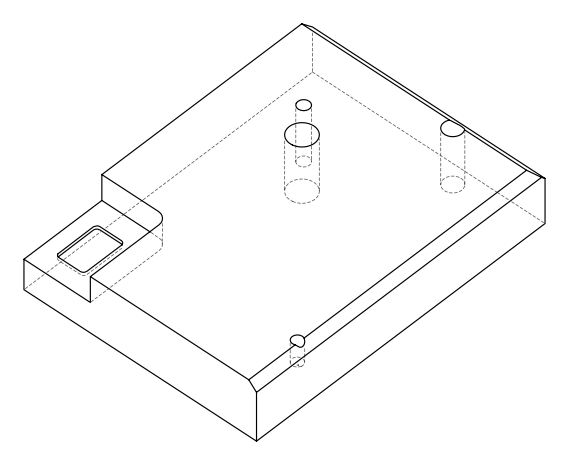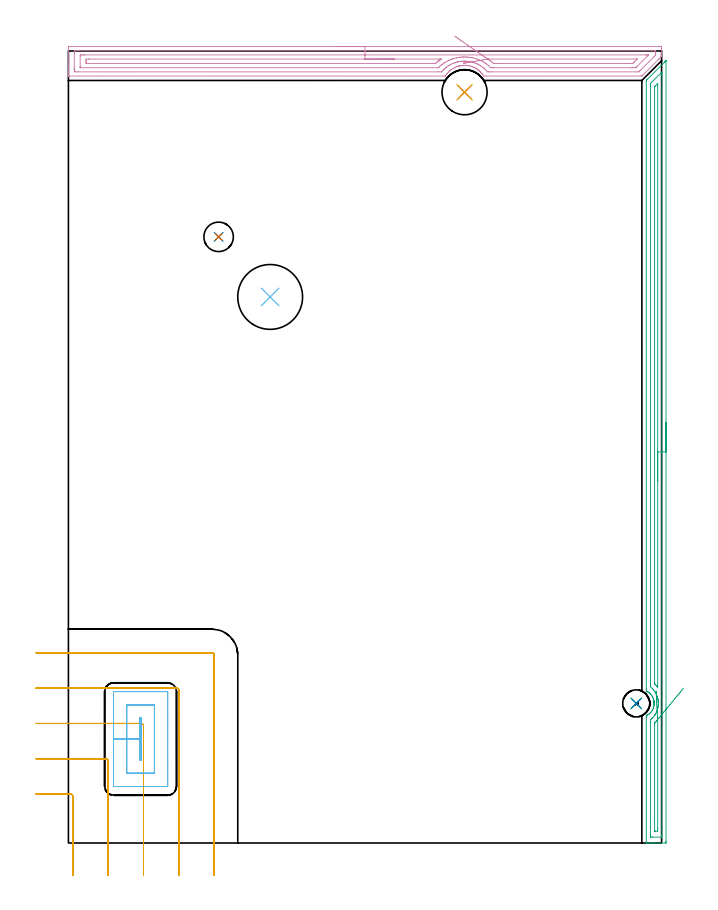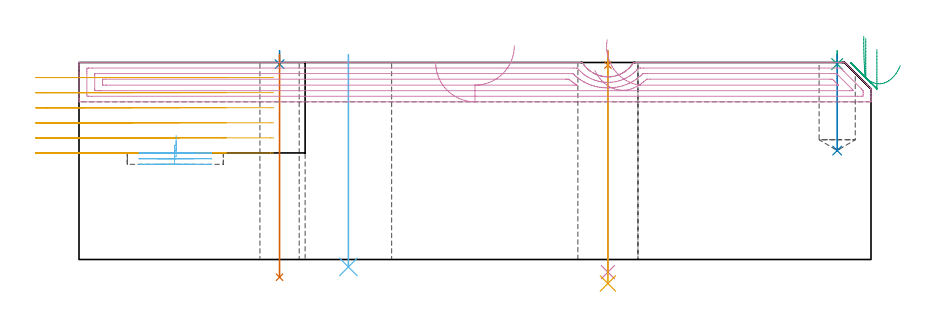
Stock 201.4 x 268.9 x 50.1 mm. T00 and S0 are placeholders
(PLAN: 12 operations, 8 tool changes, 21.7 min)
(1 SPOT_DRILL | STEP1HOLE | NXT0321_9005460120000 | 0.03 min | 3 mm3)
(2 SPOT_DRILL_1 | STEP1HOLE_2 | NXT0321_9005460120000 | 0.03 min | 1 mm3)
(3 SPOT_DRILL_2 | STEP1POCKET | NXT0321_9005460120000 | 0.03 min | 0 mm3)
(4 DRILL_THROUGH_HOLE_INTO_CENTER | STEP1HOLE | NXT0301_065 | 0.22 min | 3465 mm3)
(5 DRILL_TO_ENLARGE_THROUGH_HOLE | STEP1HOLE | UGT0301_283 | 0.23 min | 5733 mm3)
(6 INDEXABLE_INSERT_DRILL_THROUGH_HOLE_FROM_SOLID | STEP1HOLE_1 | NXT0302_015 | 0.22 min | 19031 mm3)
(7 DRILL_THROUGH_HOLE_INTO_CENTER_1 | STEP1HOLE_2 | UGT0301_032 | 0.23 min | 3927 mm3)
(8 DRILL_BLIND_HOLE_INTO_CENTER | STEP1POCKET | UGT0301_207 | 0.1 min | 1362 mm3)
(9 AREA_MILL | FG_CHAMFER_SURFACE | UGT0205_001 | 6.55 min | 6014 mm3)
(10 AREA_MILL_1 | FG_CHAMFER_SURFACE_1 | UGT0205_001 | 6.65 min | 9849 mm3)
(11 MILL_CORNER_NOTCH_RECTANGULAR | CORNER_NOTCH_RECTANGULAR | UGT0201_008 | Follow Part, ap 4, ae 75% | 5.95 min | 95642 mm3)
(12 MILL_RECTANGULAR_POCKET | POCKET_RECTANGULAR_STRAIGHT | UGT0201_014 | Follow Part, ap 1.5, ae 75% | 1.45 min | 2674 mm3)
(TOOL NXT0321_9005460120000 | NC Spot Drill, 142deg, 12mm, Carbide, Uncoated | D12 PA142 FL30 Z2)
(TOOL NXT0301_065 | Carbide Drill 9.4mm [860.1-0940-075A1-MM 2214] | D9.4 PA140 FL98 Z2)
(TOOL UGT0301_283 | Twist Drill 15.3 mm | D15.3 PA118 FL120 Z2)
(TOOL NXT0302_015 | Index. Insert Drill 22mm [880-D2200L25-03] | D22 PA176 FL66 Z2)
(TOOL UGT0301_032 | Twist Drill 10 mm | D10 PA118 FL87 Z2)
(TOOL UGT0301_207 | Twist Drill 9.2 mm | D9.2 PA118 FL80 Z2)
(TOOL UGT0205_001 | Chamfer Mill 20 x 3 x 45 deg. | D20 FL50 Z2)
(TOOL UGT0201_008 | End Mill 16 mm | D16 FL32 Z4)
(TOOL UGT0201_014 | End mill 6 mm | D6 FL24 Z4)
(OP 1 SPOT_DRILL)
G17 G21 G94 G90
T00 M6
G54
G17 G0 G90 X134.5 Y254.9 S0 M3
G43 Z60.1 H0
G94 G81 G98 Z49.441 F250. R53.1
G80
M5
M2
(OP 2 SPOT_DRILL_1)
G17 G21 G94 G90
T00 M6
G54
G17 G0 G90 X51. Y205.8 S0 M3
G43 Z60.1 H0
G94 G81 G98 Z49.67 F250. R53.1
G80
M5
M2
(OP 3 SPOT_DRILL_2)
G17 G21 G94 G90
T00 M6
G54
G17 G0 G90 X192.8 Y47.4 S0 M3
G43 Z60.1 H0
G94 G81 G98 Z49.704 F250. R53.1
G80
M5
M2
(OP 4 DRILL_THROUGH_HOLE_INTO_CENTER)
G17 G21 G94 G90
T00 M6
G54
G17 G0 G90 X134.5 Y254.9 S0 M3
G43 Z60.1 H1
G94 G73 G98 Z-3.211 F250. Q8.885 R52.1
G80
M5
M2
(OP 5 DRILL_TO_ENLARGE_THROUGH_HOLE)
G17 G21 G94 G90
T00 M6
G54
G17 G0 G90 X134.5 Y254.9 S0 M3
G43 Z60.1 H0
G94 G73 G98 Z-6.097 F250. Q14.049 R52.1
G80
M5
M2
(OP 6 INDEXABLE_INSERT_DRILL_THROUGH_HOLE_FROM_SOLID)
G17 G21 G94 G90
T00 M6
G54
G17 G0 G90 X68.5 Y185.4 S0 M3
G43 Z60.1 H1
G94 G81 G98 Z-1.884 F250. R52.1
G80
M5
M2
(OP 7 DRILL_THROUGH_HOLE_INTO_CENTER_1)
G17 G21 G94 G90
T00 M6
G54
G17 G0 G90 X51. Y205.8 S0 M3
G43 Z60.1 H0
G94 G73 G98 Z-4.504 F250. Q9.101 R52.1
G80
M5
M2
(OP 8 DRILL_BLIND_HOLE_INTO_CENTER)
G17 G21 G94 G90
T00 M6
G54
G17 G0 G90 X192.8 Y47.4 S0 M3
G43 Z60.1 H0
G94 G81 G98 Z27.7 F250. R52.1
G80
M5
M2
(OP 9 AREA_MILL)
G17 G21 G94 G90
T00 M6
G54
G17 G0 G90 X202.9 Y142.8 S1061 M3
G43 Z60.1 H0
Z53.4
G94 G1 Y142.762 Z52.528 F250.
Y142.648 Z51.663
Y142.459 Z50.812
Y142.197 Z49.98
Y141.863 Z49.174
Y141.46 Z48.4
Y140.992 Z47.664
Y140.46 Z46.972
Y139.871 Z46.329
Y139.228 Z45.74
Y138.536 Z45.208
Y137.8 Z44.74
Y137.026 Z44.337
Y136.22 Z44.003
Y135.388 Z43.741
Y134.536 Z43.552
Y133.672 Z43.438
Y132.8 Z43.4
Y0.615
X202.898 Y0.307 Z43.401
X202.894 Y0.01 Z43.403
X202.598 Y0. Z43.699
X199.115 Z47.179
X198.572 Z47.724
X198.244 Z48.052
X197.702 Z48.594
X197.373 Z48.922
X196.428 Z49.871
X196.314 Y0.001 Z49.978
X196.263 Y0.003 Z50.028
X196.203 Y0.01 Z50.088
X196.2 Y0.169 Z50.1
Y42.593
X196.199 Y43.204 Z50.084
X196.262 Y43.242 Z50.024
X196.457 Y43.352 Z49.839
X196.502 Y43.378 Z49.794
X196.696 Y43.486 Z49.602
X196.805 Y43.548 Z49.492
X197.16 Y43.809 Z49.14
X197.498 Y44.11 Z48.801
X197.813 Y44.44 Z48.486
X198.05 Y44.746 Z48.25
X198.235 Y45.033 Z48.065
X198.4 Y45.333 Z47.898
X198.589 Y45.774 Z47.708
X198.736 Y46.225 Z47.559
X198.828 Y46.67 Z47.466
X198.861 Y46.951 Z47.433
X198.873 Y47.058 Z47.419
X198.881 Y47.118 Z47.413
Y47.164
Y47.207 Z47.411
Y47.26 Z47.41
X198.882 Y47.315
Y47.356 Z47.407
Y47.367 Z47.406
X198.884 Y47.505 Z47.408
X198.885 Y47.538 Z47.41
Y47.564
X198.876 Y47.654 Z47.414
X198.871 Y47.724 Z47.421
X198.864 Y47.803 Z47.427
X198.859 Y47.881 Z47.435
X198.852 Y47.952 Z47.44
X198.849 Y48.01 Z47.447
X198.81 Y48.218 Z47.488
X198.775 Y48.398 Z47.521
X198.763 Y48.459 Z47.533
X198.637 Y48.903 Z47.661
X198.45 Y49.356 Z47.849
X198.249 Y49.738 Z48.051
X198.218 Y49.795 Z48.081
X198.06 Y50.036 Z48.235
X198.048 Y50.054 Z48.248
X197.78 Y50.392 Z48.52
X197.663 Y50.518 Z48.632
X197.508 Y50.688 Z48.788
X197.373 Y50.805 Z48.922
X197.231 Y50.929 Z49.068
X197.159 Y50.991 Z49.14
X197.058 Y51.061 Z49.241
X196.938 Y51.145 Z49.358
X196.822 Y51.226 Z49.477
X196.724 Y51.295 Z49.575
X196.631 Y51.348 Z49.667
X196.502 Y51.42 Z49.793
X196.322 Y51.524 Z49.977
X196.268 Y51.555 Z50.03
X196.206 Y51.596 Z50.092
X196.2 Y52.417 Z50.1
Y258.733
X196.203 Y258.895 Z50.089
X196.275 Y258.977 Z50.021
X196.479 Y259.179 Z49.82
X196.502 Y259.203 Z49.797
X202.472 Y265.173 Z43.826
X202.598 Y265.3 Z43.698
X202.73 Y265.431 Z43.567
X202.863 Y265.568 Z43.427
X202.891 Y265.584 Z43.399
X202.893 Y265.583 Z43.397
X202.896 Y265.572 Z43.395
X202.9 Y265.46 Z43.4
Y132.8
X201.486 Z44.814
X201.485 Y2.65 Z44.815
X201.483 Y2.401 Z44.817
X201.479 Y2.079 Z44.821
X201.476 Y2.01 Z44.824
X201.378 Y2.005 Z44.922
X201.246 Y2.001 Z45.054
X198.244 Y2. Z48.056
X197.762 Y2.002 Z48.538
X197.647 Y2.007 Z48.653
X197.625 Y2.009 Z48.675
X197.621 Y2.049 Z48.679
X197.617 Y2.151 Z48.683
X197.615 Y2.401 Z48.685
X197.614 Y3.047 Z48.686
Y7.736
Y40.806
X197.616 Y41.451 Z48.684
X197.618 Y41.7 Z48.682
X197.621 Y41.859 Z48.679
X197.632 Y41.89 Z48.668
X197.664 Y41.919 Z48.636
X197.722 Y41.968 Z48.578
X197.866 Y42.087 Z48.434
X198.244 Y42.419 Z48.056
X198.332 Y42.502 Z47.968
X198.422 Y42.593 Z47.878
X198.755 Y42.961 Z47.545
X199.115 Y43.433 Z47.185
X199.136 Y43.464 Z47.164
X199.15 Y43.486 Z47.15
X199.463 Y44.022 Z46.837
X199.638 Y44.379 Z46.662
X199.704 Y44.523 Z46.596
X199.746 Y44.624 Z46.554
X199.853 Y44.895 Z46.447
X199.985 Y45.274 Z46.315
X200.156 Y45.99 Z46.144
X200.192 Y46.165 Z46.108
X200.269 Y46.767 Z46.031
X200.29 Y47.058 Z46.01
X200.294 Y47.635 Z46.006
X200.273 Y47.952 Z46.027
X200.247 Y48.259 Z46.053
X200.191 Y48.634 Z46.109
X200.151 Y48.845 Z46.149
X200.122 Y48.988 Z46.178
X199.985 Y49.518 Z46.315
X199.918 Y49.738 Z46.382
X199.883 Y49.843 Z46.417
X199.676 Y50.335 Z46.624
X199.534 Y50.631 Z46.766
X199.387 Y50.91 Z46.913
X199.27 Y51.118 Z47.03
X199.115 Y51.36 Z47.185
X198.999 Y51.524 Z47.301
X198.659 Y51.947 Z47.641
X198.244 Y52.395 Z48.056
X197.621 Y53.056 Z48.679
X197.619 Y53.31 Z48.681
X197.615 Y53.955 Z48.685
Y256.947
X197.618 Y257.588 Z48.682
X197.621 Y257.84 Z48.679
X197.927 Y258.165 Z48.373
X198.244 Y258.492 Z48.056
X198.362 Y258.612 Z47.938
X201.162 Y261.412 Z45.138
X201.269 Y261.516 Z45.031
X201.454 Y261.692 Z44.846
X201.479 Y261.709 Z44.821
X201.482 Y261.664 Z44.818
X201.484 Y261.412 Z44.816
X201.485 Y261.211 Z44.815
X201.486 Y132.8 Z44.814
X200.072 Z46.228
X200.071 Y53.222 Z46.229
X200.07 Y53.134 Z46.23
X200.066 Y52.957 Z46.234
X200.063 Y52.874 Z46.237
X199.704 Y53.31 Z46.596
X199.429 Y53.629 Z46.871
X199.115 Y53.975 Z47.185
X199.061 Y54.036 Z47.239
X199.037 Y54.065 Z47.263
X199.034 Y54.116 Z47.266
X199.03 Y54.204 Z47.27
X199.029 Y54.291 Z47.271
Y256.23
X199.03 Y256.407 Z47.27
X199.035 Y256.76 Z47.265
X199.038 Y256.828 Z47.262
X199.046 Y256.839 Z47.254
X199.066 Y256.864 Z47.234
X199.115 Y256.915 Z47.185
X199.13 Y256.931 Z47.17
X199.985 Y257.786 Z46.315
X200.012 Y257.812 Z46.288
X200.041 Y257.84 Z46.259
X200.056 Y257.846 Z46.244
X200.066 Y257.848 Z46.234
X200.067 Y257.84 Z46.233
X200.07 Y257.784 Z46.23
X200.071 Y257.752 Z46.229
X200.072 Y256.947 Z46.228
Y132.8
Y131.928 Z46.267
Y131.064 Z46.38
Y130.212 Z46.569
Y129.38 Z46.832
Y128.574 Z47.165
Y127.8 Z47.568
Y127.064 Z48.037
Y126.372 Z48.568
Y125.729 Z49.157
Y125.14 Z49.801
Y124.608 Z50.493
Y124.14 Z51.228
Y123.737 Z52.002
Y123.403 Z52.808
Y123.141 Z53.64
Y122.952 Z54.492
Y122.838 Z55.357
Y122.8 Z56.228
G0 Z60.1
X199.56 Y51.371
Z56.754
G1 X199.559 Y51.379 Z55.882
X199.563 Y51.311 Z55.012
X199.57 Y51.168 Z54.152
X199.582 Y50.95 Z53.307
X199.597 Y50.66 Z52.485
X199.616 Y50.299 Z51.691
X199.639 Y49.87 Z50.931
X199.665 Y49.377 Z50.212
X199.695 Y48.823 Z49.539
X199.727 Y48.213 Z48.916
X199.762 Y47.551 Z48.349
X199.799 Y46.842 Z47.842
X199.839 Y46.091 Z47.399
X199.881 Y45.305 Z47.023
X199.924 Y44.49 Z46.717
X199.969 Y43.65 Z46.484
X200.014 Y42.794 Z46.324
X200.06 Y41.927 Z46.24
X200.067 Y41.788 Z46.233
X200.07 Y41.7 Z46.23
X200.071 Y41.612 Z46.229
X200.072 Y4.992 Z46.228
X200.07 Y4.188 Z46.23
X200.069 Y4.102 Z46.231
X200.065 Y4.02 Z46.235
X199.985 Y4.01 Z46.315
X199.296 Y4.001 Z47.004
X199.115 Y4.003 Z47.185
X199.054 Y4.007 Z47.246
X199.038 Y4.009 Z47.262
X199.034 Y4.042 Z47.266
X199.03 Y4.099 Z47.27
X199.029 Y4.188 Z47.271
X199.028 Y4.276 Z47.272
Y40.002
X199.03 Y40.404 Z47.27
X199.032 Y40.605 Z47.268
X199.035 Y40.704 Z47.265
X199.045 Y40.75 Z47.255
X199.093 Y40.806 Z47.207
X199.115 Y40.829 Z47.185
X199.527 Y41.277 Z46.773
X199.66 Y41.425 Z46.64
X199.879 Y41.7 Z46.421
X199.926 Y41.76 Z46.374
X199.985 Y41.836 Z46.315
X200.06 Y41.927 Z46.24
X200.541 Y42.509 Z45.804
X201.044 Y43.119 Z45.436
X201.566 Y43.752 Z45.138
X202.102 Y44.402 Z44.913
X202.649 Y45.065 Z44.761
X203.202 Y45.735 Z44.686
X203.757 Y46.408
X204.311 Y47.078 Z44.763
X204.857 Y47.741 Z44.915
X205.394 Y48.391 Z45.141
X205.915 Y49.023 Z45.439
X206.418 Y49.633 Z45.808
X206.899 Y50.215 Z46.245
X207.354 Y50.766 Z46.746
X207.779 Y51.281 Z47.307
X208.171 Y51.757 Z47.924
X208.528 Y52.189 Z48.592
X208.846 Y52.575 Z49.307
G0 Z60.1
M5
M2
(OP 10 AREA_MILL_1)
G17 G21 G94 G90
T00 M6
G54
G17 G0 G90 X90.7 Y270.4 S1061 M3
G43 Z60.1 H0
Z50.1
G94 G1 X90.738 Z49.228 F250.
X90.852 Z48.364
X91.041 Z47.512
X91.303 Z46.68
X91.637 Z45.874
X92.04 Z45.1
X92.508 Z44.364
X93.04 Z43.672
X93.629 Z43.029
X94.272 Z42.44
X94.964 Z41.909
X95.7 Z41.44
X96.474 Z41.037
X97.28 Z40.703
X98.112 Z40.441
X98.964 Z40.252
X99.828 Z40.138
X100.7 Z40.1
X200.779
X200.947 Y270.398 Z40.102
X201.398 Y270.391 Z40.105
X201.4 Y270.19 Z40.307
Y269.844 Z40.652
Y269.302 Z41.195
Y268.956 Z41.54
Y268.262 Z42.237
X201.399 Y267.178 Z43.32
X201.397 Y267.108 Z43.389
X201.375 Y267.078 Z43.42
X201.165 Y266.865 Z43.635
X201.099 Y266.799 Z43.701
X200.591 Y266.289 Z44.207
X200.481 Y266.181 Z44.319
X200.401 Y266.101 Z44.399
X200.294 Y265.993 Z44.503
X195.258 Y260.956 Z49.539
X194.971 Y260.671 Z49.829
X194.957 Y260.658 Z49.842
X194.761 Y260.464 Z50.032
X194.695 Y260.403 Z50.089
X194.524 Y260.4 Z50.1
X141.804
X141.027 Y260.405 Z50.091
X140.951 Y260.506 Z49.994
X140.91 Y260.568 Z49.931
X140.875 Y260.623 Z49.876
X140.649 Y260.937 Z49.557
X140.634 Y260.956 Z49.538
X140.464 Y261.176 Z49.324
X140.406 Y261.249 Z49.251
X139.982 Y261.73 Z48.768
X139.865 Y261.844 Z48.652
X139.775 Y261.935 Z48.563
X139.703 Y262. Z48.499
X139.558 Y262.132 Z48.367
X139.365 Y262.289 Z48.211
X139.089 Y262.512 Z47.986
X138.771 Y262.733 Z47.764
X138.716 Y262.772 Z47.725
X138.334 Y263.016 Z47.483
X138.196 Y263.094 Z47.405
X137.945 Y263.219 Z47.281
X137.783 Y263.297 Z47.199
X137.753 Y263.312 Z47.185
X137.304 Y263.509 Z46.99
X136.859 Y263.667 Z46.83
X136.411 Y263.8 Z46.698
X135.996 Y263.899 Z46.597
X135.873 Y263.918 Z46.579
X135.688 Y263.946 Z46.551
X135.549 Y263.965 Z46.527
X135.518 Y263.97 Z46.523
X135.088 Y264.018 Z46.48
X135.072 Y264.019 Z46.478
X134.834 Y264.03 Z46.465
X134.655 Y264.036 Z46.454
X134.622 Y264.038 Z46.453
X134.514 Y264.035 Z46.449
X134.368 Y264.036 Z46.457
X134.228 Y264.032 Z46.456
X134.181 Y264.031
X133.733 Y264.006 Z46.494
X133.364 Y263.96 Z46.539
X132.998 Y263.899 Z46.599
X132.868 Y263.869 Z46.628
X132.84 Y263.862 Z46.635
X132.772 Y263.844 Z46.653
X132.57 Y263.789 Z46.705
X132.391 Y263.742 Z46.754
X132.363 Y263.733 Z46.763
X132.273 Y263.704 Z46.791
X132.208 Y263.685 Z46.813
X132.008 Y263.622 Z46.877
X131.975 Y263.611 Z46.887
X131.947 Y263.603 Z46.896
X131.497 Y263.426 Z47.072
X131.081 Y263.234 Z47.263
X131.054 Y263.221 Z47.275
X130.671 Y263.016 Z47.483
X130.161 Y262.693 Z47.806
X129.795 Y262.422 Z48.076
X129.592 Y262.255 Z48.241
X129.44 Y262.131 Z48.365
X129.269 Y261.976 Z48.52
X128.921 Y261.621 Z48.878
X128.591 Y261.249 Z49.251
X128.376 Y260.978 Z49.521
X128.007 Y260.444 Z50.055
X127.978 Y260.407 Z50.093
X127.507 Y260.4 Z50.1
X0.174
X0.01 Y260.403 Z50.088
X0.008 Y260.441 Z50.05
X0. Y260.833 Z49.666
Y261.151 Z49.348
Y261.844 Z48.651
Y263.08 Z47.417
Y263.622 Z46.872
Y264.24 Z46.255
Y269.573 Z40.924
X0.002 Y269.844 Z40.653
X0.008 Y270.392 Z40.106
X0.069 Y270.394 Z40.104
X0.621 Y270.4 Z40.1
X100.7
Y268.986 Z41.514
X198.068
X198.963 Y268.984 Z41.516
X198.992 Y268.983 Z41.517
X199.39 Y268.956 Z41.544
X199.397 Y268.553 Z41.947
Y268.067 Z42.433
X199.393 Y267.667 Z42.833
X199.385 Y267.546 Z42.954
X199.01 Y267.16 Z43.34
X194.524 Y262.674 Z47.826
X194.107 Y262.26 Z48.24
X193.684 Y261.844 Z48.656
X193.655 Y261.82 Z48.68
X192.737 Y261.814 Z48.686
X143.621
X142.727 Y261.815 Z48.685
X142.697 Y261.817 Z48.683
X142.238 Y261.844 Z48.656
X141.804 Y262.325 Z48.175
X141.415 Y262.733 Z47.767
X141.151 Y262.976 Z47.524
X140.91 Y263.177 Z47.323
X140.333 Y263.622 Z46.878
X140.017 Y263.839 Z46.661
X139.436 Y264.2 Z46.3
X139.123 Y264.357 Z46.143
X138.8 Y264.511 Z45.989
X138.23 Y264.755 Z45.745
X137.845 Y264.893 Z45.607
X137.336 Y265.053 Z45.447
X136.597 Y265.247 Z45.253
X136.51 Y265.265 Z45.235
X136.443 Y265.276 Z45.224
X135.549 Y265.4 Z45.1
X135.082 Y265.43 Z45.07
X134.655 Y265.453 Z45.047
X134.601 Y265.454 Z45.046
X134.183 Y265.445 Z45.055
X133.762 Y265.428 Z45.072
X133.735 Y265.426 Z45.074
X133.402 Y265.4 Z45.1
X132.931 Y265.338 Z45.162
X132.868 Y265.328 Z45.172
X132.491 Y265.261 Z45.239
X132.18 Y265.196 Z45.304
X132.121 Y265.182 Z45.318
X132.054 Y265.165 Z45.335
X131.975 Y265.142 Z45.358
X131.484 Y264.999 Z45.501
X131.081 Y264.87 Z45.63
X130.82 Y264.771 Z45.729
X130.188 Y264.512 Z45.988
X129.599 Y264.208 Z46.292
X129.294 Y264.034 Z46.466
X129.041 Y263.874 Z46.626
X128.663 Y263.622 Z46.878
X128.4 Y263.427 Z47.073
X128.014 Y263.118 Z47.382
X127.581 Y262.733 Z47.767
X127.543 Y262.698 Z47.802
X127.507 Y262.661 Z47.839
X127.115 Y262.234 Z48.266
X126.758 Y261.844 Z48.656
X126.638 Y261.82 Z48.68
X126.613 Y261.818 Z48.682
X125.75 Y261.814 Z48.686
X3.332
X2.437 Y261.816 Z48.684
X2.408 Y261.817 Z48.683
X2.01 Y261.844 Z48.656
X2.003 Y262.248 Z48.252
X2.001 Y262.733 Z47.767
X2. Y263.139 Z47.361
X2.001 Y268.067 Z42.433
X2.002 Y268.47 Z42.03
X2.01 Y268.956 Z41.544
X2.38 Y268.983 Z41.517
X2.408 Y268.984 Z41.516
X3.271 Y268.986 Z41.514
X100.7
Y267.572 Z42.928
X195.915 Y267.571 Z42.929
X196.311
X196.813 Y267.567 Z42.933
X196.875 Y267.565 Z42.935
X196.944 Y267.554 Z42.946
X196.886 Y267.494 Z43.006
X196.577 Y267.178 Z43.322
X193.022 Y263.622 Z46.878
X192.879 Y263.481 Z47.019
X192.737 Y263.345 Z47.155
X192.608 Y263.235 Z47.265
X192.488 Y263.233 Z47.267
X192.238 Y263.23 Z47.27
X191.843 Y263.229 Z47.271
X191.346 Y263.228 Z47.272
X144.485 Y263.229 Z47.271
X143.986 Y263.23 Z47.27
X143.591 Y263.233 Z47.267
X143.46 Y263.235 Z47.265
X143.364 Y263.244 Z47.256
X143.287 Y263.318 Z47.182
X142.971 Y263.622 Z46.878
X142.697 Y263.874 Z46.626
X141.902 Y264.511 Z45.989
X141.804 Y264.586 Z45.914
X141.544 Y264.77 Z45.73
X140.91 Y265.163 Z45.337
X140.495 Y265.4 Z45.1
X140.017 Y265.636 Z44.864
X139.581 Y265.833 Z44.667
X139.123 Y266.02 Z44.48
X138.348 Y266.289 Z44.211
X138.23 Y266.326 Z44.174
X138.176 Y266.342 Z44.158
X137.336 Y266.557 Z43.943
X136.989 Y266.634 Z43.866
X136.443 Y266.712 Z43.788
X135.95 Y266.779 Z43.721
X135.549 Y266.816 Z43.684
X134.983 Y266.852 Z43.648
X134.655 Y266.864 Z43.636
X134.084 Y266.857 Z43.643
X133.762 Y266.84 Z43.66
X133.244 Y266.804 Z43.696
X132.868 Y266.763 Z43.737
X132.449 Y266.706 Z43.794
X131.975 Y266.627 Z43.873
X131.696 Y266.566 Z43.934
X131.081 Y266.411 Z44.089
X130.984 Y266.385 Z44.115
X130.647 Y266.289 Z44.211
X130.301 Y266.176 Z44.324
X130.188 Y266.136 Z44.364
X129.658 Y265.927 Z44.573
X129.294 Y265.773 Z44.727
X129.034 Y265.658 Z44.842
X128.503 Y265.4 Z45.1
X128.435 Y265.365 Z45.135
X128.4 Y265.346 Z45.154
X127.875 Y265.034 Z45.466
X127.507 Y264.798 Z45.702
X127.336 Y264.681 Z45.819
X127.096 Y264.511 Z45.989
X126.823 Y264.302 Z46.198
X126.613 Y264.136 Z46.364
X126.337 Y263.897 Z46.603
X126.032 Y263.622 Z46.878
X125.873 Y263.47 Z47.03
X125.72 Y263.319 Z47.181
X125.648 Y263.253 Z47.247
X125.622 Y263.235 Z47.265
X125.595 Y263.234 Z47.266
X125.471 Y263.231 Z47.269
X125.222 Y263.229 Z47.271
X4.195
X4.063 Y263.23 Z47.27
X4.017 Y263.233 Z47.267
X4.011 Y263.234 Z47.266
X4.007 Y263.252 Z47.248
X4.003 Y263.299 Z47.201
X4.001 Y263.428 Z47.072
X4. Y263.622 Z46.878
X4.001 Y267.178 Z43.322
X4.003 Y267.369 Z43.131
X4.01 Y267.559 Z42.941
X4.195 Y267.564 Z42.936
X4.695 Y267.569 Z42.931
X5.089 Y267.571 Z42.929
X5.587
X100.7 Y267.572 Z42.928
Y266.157 Z44.343
X125.852
X126.333 Y266.153 Z44.347
X126.613 Y266.15 Z44.35
X126.614 Y266.144 Z44.356
X126.613 Y266.142 Z44.358
X126.166 Y265.845 Z44.655
X125.828 Y265.619 Z44.881
X125.72 Y265.544 Z44.956
X125.636 Y265.483 Z45.017
X125.528 Y265.4 Z45.1
X125.139 Y265.089 Z45.411
X124.826 Y264.834 Z45.666
X124.648 Y264.688 Z45.812
X124.594 Y264.65 Z45.85
X124.503 Y264.647 Z45.853
X124.313 Y264.645 Z45.855
X123.933 Y264.643 Z45.857
X123.8
X6.743
X6.085 Y264.648 Z45.852
X6.013 Y264.65 Z45.85
X6.009 Y264.746 Z45.754
X6.004 Y264.958 Z45.542
X6. Y265.382 Z45.118
Y265.4 Z45.1
X6.005 Y265.836 Z44.664
X6.01 Y266.053 Z44.447
X6.015 Y266.15 Z44.35
X6.119 Y266.153 Z44.347
X6.876 Y266.157 Z44.343
X7.008
X100.7
X101.572 Z44.381
X102.437 Z44.495
X103.288 Z44.683
X104.12 Z44.946
X104.926 Z45.28
X105.7 Z45.682
X106.436 Z46.151
X107.128 Z46.682
X107.771 Z47.272
X108.36 Z47.915
X108.892 Z48.607
X109.36 Z49.343
X109.763 Z50.116
X110.097 Z50.922
X110.359 Z51.754
X110.548 Z52.606
X110.662 Z53.471
X110.7 Z54.343
G0 X134.3 Y264.766 Z55.875
G1 X134.194 Y264.748 Z55.01
X134.163 Y264.742 Z54.138
X134.207 Y264.75 Z53.267
X134.326 Y264.77 Z52.402
X134.518 Y264.803 Z51.552
X134.783 Y264.848 Z50.722
X135.118 Y264.906 Z49.919
X135.521 Y264.975 Z49.148
X135.988 Y265.055 Z48.416
X136.517 Y265.145 Z47.728
X137.103 Y265.245 Z47.089
X137.741 Y265.354 Z46.504
X138.427 Y265.472 Z45.979
X139.156 Y265.596 Z45.515
X139.921 Y265.727 Z45.118
X140.718 Y265.864 Z44.791
X141.54 Y266.004 Z44.534
X142.381 Y266.148 Z44.352
X142.396 Y266.15 Z44.35
X142.495 Y266.154 Z44.346
X142.697 Y266.157 Z44.343
X142.83
X192.87
X193.009 Y266.155 Z44.345
X193.077 Y266.151 Z44.349
X193.09 Y266.149 Z44.351
X193.087 Y266.144 Z44.356
X192.988 Y266.039 Z44.461
X192.544 Y265.592 Z44.908
X192.098 Y265.147 Z45.353
X191.843 Y264.894 Z45.606
X191.648 Y264.705 Z45.795
X191.6 Y264.661 Z45.839
X191.52 Y264.65 Z45.85
X191.33 Y264.647 Z45.853
X190.95 Y264.643 Z45.857
X145.246
X144.485 Y264.645 Z45.855
X144.42 Y264.647 Z45.853
X144.407 Y264.649 Z45.851
X144.368 Y264.679 Z45.821
X144.083 Y264.91 Z45.59
X143.591 Y265.299 Z45.201
X143.459 Y265.4 Z45.1
X143.079 Y265.677 Z44.823
X142.381 Y266.148 Z44.352
X141.744 Y266.591 Z43.953
X141.081 Y267.052 Z43.623
X140.397 Y267.527 Z43.365
X139.696 Y268.014 Z43.181
X138.986 Y268.508 Z43.071
X138.27 Y269.005 Z43.037
X137.554 Y269.502 Z43.08
X136.844 Y269.996 Z43.198
X136.146 Y270.481 Z43.391
X135.464 Y270.955 Z43.658
X134.803 Y271.414 Z43.996
X134.169 Y271.855 Z44.402
X133.567 Y272.273 Z44.875
X133.001 Y272.667 Z45.409
X132.475 Y273.032 Z46.002
X131.994 Y273.366 Z46.648
X131.561 Y273.667 Z47.343
X131.179 Y273.933 Z48.081
G0 Z60.1
M5
M2
(OP 11 MILL_CORNER_NOTCH_RECTANGULAR)
G17 G21 G94 G90
T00 M6
G54
G17 G0 G90 X1.5 Y-11. S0 M3
G43 Z60.1 H0
Z46.267
G94 G1 Y-8. F250.
Y15.804 F500.
G3 X0.704 Y16.6 R0.8
G1 X-8.
X-11. F250.
G0 Z60.1
X13.5 Y-11.
Z46.267
G1 Y-8.
Y27.804 F500.
G3 X12.704 Y28.6 R0.8
G1 X-8.
X-11. F250.
G0 Z60.1
X25.5 Y-11.
Z46.267
G1 Y-8.
Y39.804 F500.
G3 X24.704 Y40.6 R0.8
G1 X-8.
X-11. F250.
G0 Z60.1
X37.5 Y-11.
Z46.267
G1 Y-8.
Y51.804 F500.
G3 X36.704 Y52.6 R0.8
G1 X-8.
X-11. F250.
G0 Z60.1
X49.5 Y-11.
Z46.267
G1 Y-8.
Y63.803 F500.
G3 X48.703 Y64.6 R0.8
G1 X-8.
X-11. F250.
G0 Z60.1
X1.5 Y-11.
Z42.433
G1 Y-8.
Y15.804 F500.
G3 X0.704 Y16.6 R0.8
G1 X-8.
X-11. F250.
G0 Z60.1
X13.5 Y-11.
Z42.433
G1 Y-8.
Y27.804 F500.
G3 X12.704 Y28.6 R0.8
G1 X-8.
X-11. F250.
G0 Z60.1
X25.5 Y-11.
Z42.433
G1 Y-8.
Y39.804 F500.
G3 X24.704 Y40.6 R0.8
G1 X-8.
X-11. F250.
G0 Z60.1
X37.5 Y-11.
Z42.433
G1 Y-8.
Y51.804 F500.
G3 X36.704 Y52.6 R0.8
G1 X-8.
X-11. F250.
G0 Z60.1
X49.5 Y-11.
Z42.433
G1 Y-8.
Y63.803 F500.
G3 X48.703 Y64.6 R0.8
G1 X-8.
X-11. F250.
G0 Z60.1
X1.5 Y-11.
Z38.6
G1 Y-8.
Y15.804 F500.
G3 X0.704 Y16.6 R0.8
G1 X-8.
X-11. F250.
G0 Z60.1
X13.5 Y-11.
Z38.6
G1 Y-8.
Y27.804 F500.
G3 X12.704 Y28.6 R0.8
G1 X-8.
X-11. F250.
G0 Z60.1
X25.5 Y-11.
Z38.6
G1 Y-8.
Y39.804 F500.
G3 X24.704 Y40.6 R0.8
G1 X-8.
X-11. F250.
G0 Z60.1
X37.5 Y-11.
Z38.6
G1 Y-8.
Y51.804 F500.
G3 X36.704 Y52.6 R0.8
G1 X-8.
X-11. F250.
G0 Z60.1
X49.5 Y-11.
Z38.6
G1 Y-8.
Y63.803 F500.
G3 X48.703 Y64.6 R0.8
G1 X-8.
X-11. F250.
G0 Z60.1
X1.5 Y-11.
Z34.767
G1 Y-8.
Y15.804 F500.
G3 X0.704 Y16.6 R0.8
G1 X-8.
X-11. F250.
G0 Z60.1
X13.5 Y-11.
Z34.767
G1 Y-8.
Y27.804 F500.
G3 X12.704 Y28.6 R0.8
G1 X-8.
X-11. F250.
G0 Z60.1
X25.5 Y-11.
Z34.767
G1 Y-8.
Y39.804 F500.
G3 X24.704 Y40.6 R0.8
G1 X-8.
X-11. F250.
G0 Z60.1
X37.5 Y-11.
Z34.767
G1 Y-8.
Y51.804 F500.
G3 X36.704 Y52.6 R0.8
G1 X-8.
X-11. F250.
G0 Z60.1
X49.5 Y-11.
Z34.767
G1 Y-8.
Y63.803 F500.
G3 X48.703 Y64.6 R0.8
G1 X-8.
X-11. F250.
G0 Z60.1
X1.5 Y-11.
Z30.933
G1 Y-8.
Y15.804 F500.
G3 X0.704 Y16.6 R0.8
G1 X-8.
X-11. F250.
G0 Z60.1
X13.5 Y-11.
Z30.933
G1 Y-8.
Y27.804 F500.
G3 X12.704 Y28.6 R0.8
G1 X-8.
X-11. F250.
G0 Z60.1
X25.5 Y-11.
Z30.933
G1 Y-8.
Y39.804 F500.
G3 X24.704 Y40.6 R0.8
G1 X-8.
X-11. F250.
G0 Z60.1
X37.5 Y-11.
Z30.933
G1 Y-8.
Y51.804 F500.
G3 X36.704 Y52.6 R0.8
G1 X-8.
X-11. F250.
G0 Z60.1
X49.5 Y-11.
Z30.933
G1 Y-8.
Y63.803 F500.
G3 X48.703 Y64.6 R0.8
G1 X-8.
X-11. F250.
G0 Z60.1
X1.5 Y-11.
Z27.1
G1 Y-8.
Y15.804 F500.
G3 X0.704 Y16.6 R0.8
G1 X-8.
X-11. F250.
G0 Z60.1
X13.5 Y-11.
Z27.1
G1 Y-8.
Y27.804 F500.
G3 X12.704 Y28.6 R0.8
G1 X-8.
X-11. F250.
G0 Z60.1
X25.5 Y-11.
Z27.1
G1 Y-8.
Y39.804 F500.
G3 X24.704 Y40.6 R0.8
G1 X-8.
X-11. F250.
G0 Z60.1
X37.5 Y-11.
Z27.1
G1 Y-8.
Y51.804 F500.
G3 X36.704 Y52.6 R0.8
G1 X-8.
X-11. F250.
G0 Z60.1
X49.5 Y-11.
Z27.1
G1 Y-8.
Y63.803 F500.
G3 X48.703 Y64.6 R0.8
G1 X-8.
X-11. F250.
G0 Z60.1
M5
M2
(OP 12 MILL_RECTANGULAR_POCKET)
G17 G21 G94 G90
T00 M6
G54
G17 G0 G90 X24.7 Y33.334 S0 M3
G43 Z60.1 H0
Z31.517
G94 G1 Y42.4 Z29.087 F250.
X24.3 Z28.98
Y35.3 Z27.078
Y28.2 F500.
X24.7
Y42.4
X24.3
Y35.3
X19.8
Y23.7
X29.2
Y46.9
X19.8
Y35.3
X15.3
Y19.3
X15.305 Y19.245
X15.345 Y19.205
X15.4 Y19.2
X33.6
X33.655 Y19.205
X33.695 Y19.245
X33.7 Y19.3
Y51.3
X33.695 Y51.355
X33.655 Y51.395
X33.6 Y51.4
X15.4
X15.345 Y51.395
X15.305 Y51.355
X15.3 Y51.3
Y35.3
Y34.3
G0 X24.7 Y33.334 Z30.078
G1 Y42.4 Z27.649 F250.
X24.3 Z27.541
Y35.3 Z25.639
Y28.2 F500.
X24.7
Y42.4
X24.3
Y35.3
X19.8
Y23.7
X29.2
Y46.9
X19.8
Y35.3
X15.3
Y19.3
X15.305 Y19.245
X15.345 Y19.205
X15.4 Y19.2
X33.6
X33.655 Y19.205
X33.695 Y19.245
X33.7 Y19.3
Y51.3
X33.695 Y51.355
X33.655 Y51.395
X33.6 Y51.4
X15.4
X15.345 Y51.395
X15.305 Y51.355
X15.3 Y51.3
Y35.3
Y34.3
G0 X24.7 Y33.334 Z28.639
G1 Y42.4 Z26.21 F250.
X24.3 Z26.102
Y35.3 Z24.2
Y28.2 F500.
X24.7
Y42.4
X24.3
Y35.3
X19.8
Y23.7
X29.2
Y46.9
X19.8
Y35.3
X15.3
Y19.3
X15.305 Y19.245
X15.345 Y19.205
X15.4 Y19.2
X33.6
X33.655 Y19.205
X33.695 Y19.245
X33.7 Y19.3
Y51.3
X33.695 Y51.355
X33.655 Y51.395
X33.6 Y51.4
X15.4
X15.345 Y51.395
X15.305 Y51.355
X15.3 Y51.3
Y35.3
Y34.3
G0 Z60.1
M5
M2
